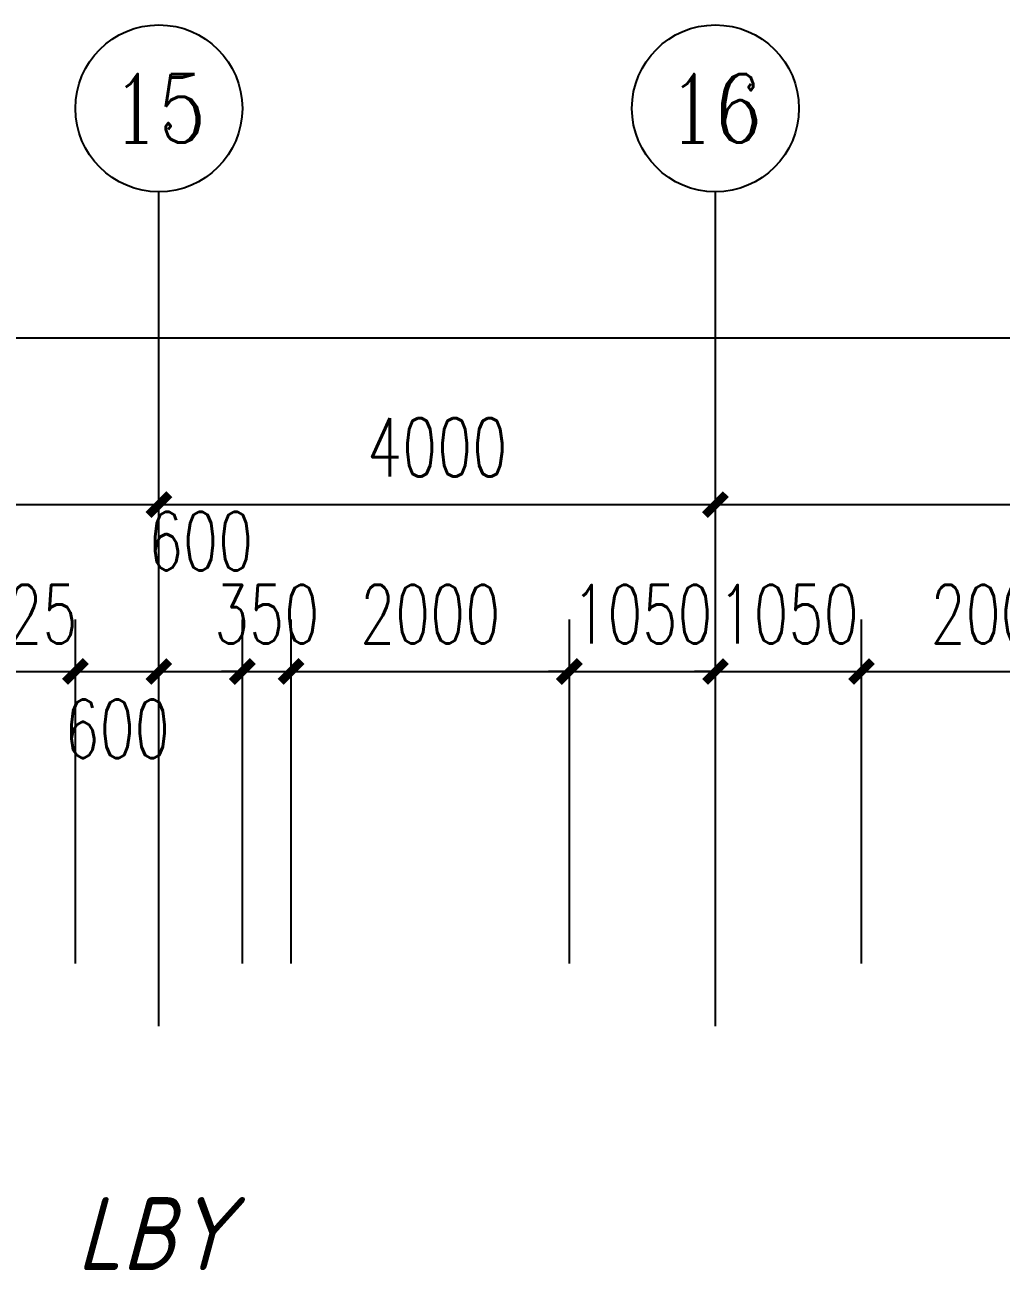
# Model space of a CAD drawing. Extents: x 0 to 2972856, y -1269770 to 0.
# Drawn here: x 2768893 to 2775909, y -1153101 to -1144146 of the extents above; entities that cross this region are included whole.
import ezdxf
from ezdxf.enums import TextEntityAlignment as Align

# ---------------------------------------------------------------- set-up
doc = ezdxf.new("R2010")
doc.units = 0
doc.header["$LTSCALE"] = 1000
doc.header["$PDSIZE"] = 50
doc.layers.add('1-建筑底图', color=8, linetype='Continuous')
doc.layers.add('AXIS_TEXT', color=7, linetype='Continuous')
doc.styles.add('_TCH_AXIS', font='COMPLEX', dxfattribs={"bigfont": 'GBCBIG'})
doc.styles.add('A_DIM_T3', font='SIMPLEX', dxfattribs={"width": 0.7, "bigfont": 'HZ'})
doc.styles.add('COMPLEX', font='COMPLEX')
doc.styles.get("Standard").update_dxf_attribs({"font": 'gbeitc.shx', "bigfont": 'gbcbig.shx'})
doc.dimstyles.new('_TCH_ARCH&&150', dxfattribs={"dimtxt": 420, "dimasz": 150, "dimexe": 375, "dimexo": 450, "dimgap": 202.5, "dimtad": 1, "dimdec": 0, "dimzin": 0, "dimdsep": 46, "dimtxsty": 'A_DIM_T3', "dimblk": 'ARCHTICK', "dimcen": 0.09, "dimclrt": 7, "dimazin": 2, "dimtfac": 1, "dimtdec": 0, "dimtix": 1, "dimtmove": 2, "dimatfit": 3, "dimfxl": 150, "dimtolj": 1, "dimtzin": 0, "dimarcsym": 0})

# ---------------------------------------------------------------- blocks, each defined once
blk = doc.blocks.new('_ArchTick')
at = {"color": 0, "linetype": 'ByBlock', "const_width": 0.4}
blk.add_lwpolyline([(-0.5, -0.5), (0.5, 0.5)], dxfattribs=at)
blk = doc.blocks.new('*D1143')
at = {"layer": '1-建筑底图', "color": 0, "lineweight": -2, "transparency": 16777216}
for p, q in [((2060076.6, -1145125.4), (2060076.6, -1140250.4)), ((2167276.6, -1145125.4), (2167276.6, -1140250.4)), ((2060076.6, -1140625.4), (2167276.6, -1140625.4))]:
    blk.add_line(p, q, dxfattribs=at)
at = {"layer": 'Defpoints', "color": 0, "transparency": 16777216}
for p in [(2167276.6, -1140625.4), (2060076.6, -1145575.4), (2167276.6, -1145575.4)]:
    blk.add_point(p, dxfattribs=at)
at = {"layer": '1-建筑底图', "color": 0, "lineweight": -2, "transparency": 16777216, "xscale": 150, "yscale": 150, "zscale": 150, "rotation": 180}
blk.add_blockref('_ArchTick', (2060076.6, -1140625.4), dxfattribs=at)
at = {"layer": '1-建筑底图', "color": 0, "lineweight": -2, "transparency": 16777216, "xscale": 150, "yscale": 150, "zscale": 150}
blk.add_blockref('_ArchTick', (2167276.6, -1140625.4), dxfattribs=at)
at = {"layer": '1-建筑底图', "color": 7, "transparency": 16777216, "insert": (2113676.6, -1140212.9), "char_height": 420, "attachment_point": 5, "style": 'A_DIM_T3'}
blk.add_mtext('\\A1;107200', dxfattribs=at)
blk = doc.blocks.new('*D1158')
at = {"layer": '1-建筑底图', "color": 0, "lineweight": -2, "transparency": 16777216}
for p, q in [((2151876.6, -1145125.4), (2151876.6, -1141450.4)), ((2155076.6, -1145125.4), (2155076.6, -1141450.4)), ((2151876.6, -1141825.4), (2155076.6, -1141825.4))]:
    blk.add_line(p, q, dxfattribs=at)
at = {"layer": 'Defpoints', "color": 0, "transparency": 16777216}
for p in [(2155076.6, -1141825.4), (2151876.6, -1145575.4), (2155076.6, -1145575.4)]:
    blk.add_point(p, dxfattribs=at)
at = {"layer": '1-建筑底图', "color": 0, "lineweight": -2, "transparency": 16777216, "xscale": 150, "yscale": 150, "zscale": 150, "rotation": 180}
blk.add_blockref('_ArchTick', (2151876.6, -1141825.4), dxfattribs=at)
at = {"layer": '1-建筑底图', "color": 0, "lineweight": -2, "transparency": 16777216, "xscale": 150, "yscale": 150, "zscale": 150}
blk.add_blockref('_ArchTick', (2155076.6, -1141825.4), dxfattribs=at)
at = {"layer": '1-建筑底图', "color": 7, "transparency": 16777216, "insert": (2153476.6, -1141412.9), "char_height": 420, "attachment_point": 5, "style": 'A_DIM_T3'}
blk.add_mtext('\\A1;3200', dxfattribs=at)
blk = doc.blocks.new('*D1159')
at = {"layer": '1-建筑底图', "color": 0, "lineweight": -2, "transparency": 16777216}
for p, q in [((2155076.6, -1145125.4), (2155076.6, -1141450.4)), ((2159076.6, -1145125.4), (2159076.6, -1141450.4)), ((2155076.6, -1141825.4), (2159076.6, -1141825.4))]:
    blk.add_line(p, q, dxfattribs=at)
at = {"layer": 'Defpoints', "color": 0, "transparency": 16777216}
for p in [(2159076.6, -1141825.4), (2155076.6, -1145575.4), (2159076.6, -1145575.4)]:
    blk.add_point(p, dxfattribs=at)
at = {"layer": '1-建筑底图', "color": 0, "lineweight": -2, "transparency": 16777216, "xscale": 150, "yscale": 150, "zscale": 150, "rotation": 180}
blk.add_blockref('_ArchTick', (2155076.6, -1141825.4), dxfattribs=at)
at = {"layer": '1-建筑底图', "color": 0, "lineweight": -2, "transparency": 16777216, "xscale": 150, "yscale": 150, "zscale": 150}
blk.add_blockref('_ArchTick', (2159076.6, -1141825.4), dxfattribs=at)
at = {"layer": '1-建筑底图', "color": 7, "transparency": 16777216, "insert": (2157076.6, -1141412.9), "char_height": 420, "attachment_point": 5, "style": 'A_DIM_T3'}
blk.add_mtext('\\A1;4000', dxfattribs=at)
blk = doc.blocks.new('*D1160')
at = {"layer": '1-建筑底图', "color": 0, "lineweight": -2, "transparency": 16777216}
for p, q in [((2159076.6, -1145125.4), (2159076.6, -1141450.4)), ((2167076.6, -1145125.4), (2167076.6, -1141450.4)), ((2159076.6, -1141825.4), (2167076.6, -1141825.4))]:
    blk.add_line(p, q, dxfattribs=at)
at = {"layer": 'Defpoints', "color": 0, "transparency": 16777216}
for p in [(2167076.6, -1141825.4), (2159076.6, -1145575.4), (2167076.6, -1145575.4)]:
    blk.add_point(p, dxfattribs=at)
at = {"layer": '1-建筑底图', "color": 0, "lineweight": -2, "transparency": 16777216, "xscale": 150, "yscale": 150, "zscale": 150, "rotation": 180}
blk.add_blockref('_ArchTick', (2159076.6, -1141825.4), dxfattribs=at)
at = {"layer": '1-建筑底图', "color": 0, "lineweight": -2, "transparency": 16777216, "xscale": 150, "yscale": 150, "zscale": 150}
blk.add_blockref('_ArchTick', (2167076.6, -1141825.4), dxfattribs=at)
at = {"layer": '1-建筑底图', "color": 7, "transparency": 16777216, "insert": (2163076.6, -1141412.9), "char_height": 420, "attachment_point": 5, "style": 'A_DIM_T3'}
blk.add_mtext('\\A1;8000', dxfattribs=at)
blk = doc.blocks.new('*D1187')
at = {"layer": '1-建筑底图', "color": 0, "lineweight": -2, "transparency": 16777216}
for p, q in [((2160126.6, -1145125.4), (2160126.6, -1142650.4)), ((2162126.6, -1145125.4), (2162126.6, -1142650.4)), ((2160126.6, -1143025.4), (2162126.6, -1143025.4))]:
    blk.add_line(p, q, dxfattribs=at)
at = {"layer": 'Defpoints', "color": 0, "transparency": 16777216}
for p in [(2162126.6, -1143025.4), (2160126.6, -1145575.4), (2162126.6, -1145575.4)]:
    blk.add_point(p, dxfattribs=at)
at = {"layer": '1-建筑底图', "color": 0, "lineweight": -2, "transparency": 16777216, "xscale": 150, "yscale": 150, "zscale": 150, "rotation": 180}
blk.add_blockref('_ArchTick', (2160126.6, -1143025.4), dxfattribs=at)
at = {"layer": '1-建筑底图', "color": 0, "lineweight": -2, "transparency": 16777216, "xscale": 150, "yscale": 150, "zscale": 150}
blk.add_blockref('_ArchTick', (2162126.6, -1143025.4), dxfattribs=at)
at = {"layer": '1-建筑底图', "color": 7, "transparency": 16777216, "insert": (2161126.6, -1142612.9), "char_height": 420, "attachment_point": 5, "style": 'A_DIM_T3'}
blk.add_mtext('\\A1;2000', dxfattribs=at)
blk = doc.blocks.new('*D1188')
at = {"layer": '1-建筑底图', "color": 0, "lineweight": -2, "transparency": 16777216}
for p, q in [((2159076.6, -1145125.4), (2159076.6, -1142650.4)), ((2160126.6, -1145125.4), (2160126.6, -1142650.4)), ((2159076.6, -1143025.4), (2158926.6, -1143025.4)), ((2159076.6, -1143025.4), (2160126.6, -1143025.4)), ((2160126.6, -1143025.4), (2160276.6, -1143025.4))]:
    blk.add_line(p, q, dxfattribs=at)
at = {"layer": 'Defpoints', "color": 0, "transparency": 16777216}
for p in [(2160126.6, -1143025.4), (2159076.6, -1145575.4), (2160126.6, -1145575.4)]:
    blk.add_point(p, dxfattribs=at)
at = {"layer": '1-建筑底图', "color": 0, "lineweight": -2, "transparency": 16777216, "xscale": 150, "yscale": 150, "zscale": 150}
blk.add_blockref('_ArchTick', (2159076.6, -1143025.4), dxfattribs=at)
at = {"layer": '1-建筑底图', "color": 0, "lineweight": -2, "transparency": 16777216, "xscale": 150, "yscale": 150, "zscale": 150, "rotation": 180}
blk.add_blockref('_ArchTick', (2160126.6, -1143025.4), dxfattribs=at)
at = {"layer": '1-建筑底图', "color": 7, "transparency": 16777216, "insert": (2159601.6, -1142612.9), "char_height": 420, "attachment_point": 5, "style": 'A_DIM_T3'}
blk.add_mtext('\\A1;1050', dxfattribs=at)
blk = doc.blocks.new('*D1189')
at = {"layer": '1-建筑底图', "color": 0, "lineweight": -2, "transparency": 16777216}
for p, q in [((2158026.6, -1145125.4), (2158026.6, -1142650.4)), ((2159076.6, -1145125.4), (2159076.6, -1142650.4)), ((2158026.6, -1143025.4), (2157876.6, -1143025.4)), ((2158026.6, -1143025.4), (2159076.6, -1143025.4)), ((2159076.6, -1143025.4), (2159226.6, -1143025.4))]:
    blk.add_line(p, q, dxfattribs=at)
at = {"layer": 'Defpoints', "color": 0, "transparency": 16777216}
for p in [(2159076.6, -1143025.4), (2158026.6, -1145575.4), (2159076.6, -1145575.4)]:
    blk.add_point(p, dxfattribs=at)
at = {"layer": '1-建筑底图', "color": 0, "lineweight": -2, "transparency": 16777216, "xscale": 150, "yscale": 150, "zscale": 150}
blk.add_blockref('_ArchTick', (2158026.6, -1143025.4), dxfattribs=at)
at = {"layer": '1-建筑底图', "color": 0, "lineweight": -2, "transparency": 16777216, "xscale": 150, "yscale": 150, "zscale": 150, "rotation": 180}
blk.add_blockref('_ArchTick', (2159076.6, -1143025.4), dxfattribs=at)
at = {"layer": '1-建筑底图', "color": 7, "transparency": 16777216, "insert": (2158551.6, -1142612.9), "char_height": 420, "attachment_point": 5, "style": 'A_DIM_T3'}
blk.add_mtext('\\A1;1050', dxfattribs=at)
blk = doc.blocks.new('*D1190')
at = {"layer": '1-建筑底图', "color": 0, "lineweight": -2, "transparency": 16777216}
for p, q in [((2156026.6, -1145125.4), (2156026.6, -1142650.4)), ((2158026.6, -1145125.4), (2158026.6, -1142650.4)), ((2156026.6, -1143025.4), (2158026.6, -1143025.4))]:
    blk.add_line(p, q, dxfattribs=at)
at = {"layer": 'Defpoints', "color": 0, "transparency": 16777216}
for p in [(2158026.6, -1143025.4), (2156026.6, -1145575.4), (2158026.6, -1145575.4)]:
    blk.add_point(p, dxfattribs=at)
at = {"layer": '1-建筑底图', "color": 0, "lineweight": -2, "transparency": 16777216, "xscale": 150, "yscale": 150, "zscale": 150, "rotation": 180}
blk.add_blockref('_ArchTick', (2156026.6, -1143025.4), dxfattribs=at)
at = {"layer": '1-建筑底图', "color": 0, "lineweight": -2, "transparency": 16777216, "xscale": 150, "yscale": 150, "zscale": 150}
blk.add_blockref('_ArchTick', (2158026.6, -1143025.4), dxfattribs=at)
at = {"layer": '1-建筑底图', "color": 7, "transparency": 16777216, "insert": (2157026.6, -1142612.9), "char_height": 420, "attachment_point": 5, "style": 'A_DIM_T3'}
blk.add_mtext('\\A1;2000', dxfattribs=at)
blk = doc.blocks.new('*D1191')
at = {"layer": '1-建筑底图', "color": 0, "lineweight": -2, "transparency": 16777216}
for p, q in [((2155676.6, -1145125.4), (2155676.6, -1142650.4)), ((2156026.6, -1145125.4), (2156026.6, -1142650.4)), ((2155676.6, -1143025.4), (2155526.6, -1143025.4)), ((2155676.6, -1143025.4), (2156026.6, -1143025.4)), ((2156026.6, -1143025.4), (2156176.6, -1143025.4))]:
    blk.add_line(p, q, dxfattribs=at)
at = {"layer": 'Defpoints', "color": 0, "transparency": 16777216}
for p in [(2156026.6, -1143025.4), (2155676.6, -1145575.4), (2156026.6, -1145575.4)]:
    blk.add_point(p, dxfattribs=at)
at = {"layer": '1-建筑底图', "color": 0, "lineweight": -2, "transparency": 16777216, "xscale": 150, "yscale": 150, "zscale": 150}
blk.add_blockref('_ArchTick', (2155676.6, -1143025.4), dxfattribs=at)
at = {"layer": '1-建筑底图', "color": 0, "lineweight": -2, "transparency": 16777216, "xscale": 150, "yscale": 150, "zscale": 150, "rotation": 180}
blk.add_blockref('_ArchTick', (2156026.6, -1143025.4), dxfattribs=at)
at = {"layer": '1-建筑底图', "color": 7, "transparency": 16777216, "insert": (2155851.6, -1142612.9), "char_height": 420, "attachment_point": 5, "style": 'A_DIM_T3'}
blk.add_mtext('\\A1;350', dxfattribs=at)
blk = doc.blocks.new('*D1192')
at = {"layer": '1-建筑底图', "color": 0, "lineweight": -2, "transparency": 16777216}
for p, q in [((2155076.6, -1145125.4), (2155076.6, -1142650.4)), ((2155676.6, -1145125.4), (2155676.6, -1142650.4)), ((2155076.6, -1143025.4), (2155676.6, -1143025.4))]:
    blk.add_line(p, q, dxfattribs=at)
at = {"layer": 'Defpoints', "color": 0, "transparency": 16777216}
for p in [(2155676.6, -1143025.4), (2155076.6, -1145575.4), (2155676.6, -1145575.4)]:
    blk.add_point(p, dxfattribs=at)
at = {"layer": '1-建筑底图', "color": 0, "lineweight": -2, "transparency": 16777216, "xscale": 150, "yscale": 150, "zscale": 150, "rotation": 180}
blk.add_blockref('_ArchTick', (2155076.6, -1143025.4), dxfattribs=at)
at = {"layer": '1-建筑底图', "color": 0, "lineweight": -2, "transparency": 16777216, "xscale": 150, "yscale": 150, "zscale": 150}
blk.add_blockref('_ArchTick', (2155676.6, -1143025.4), dxfattribs=at)
at = {"layer": '1-建筑底图', "color": 7, "transparency": 16777216, "insert": (2155376.6, -1142087.9), "char_height": 420, "attachment_point": 5, "style": 'A_DIM_T3'}
blk.add_mtext('\\A1;600', dxfattribs=at)
blk = doc.blocks.new('*D1193')
at = {"layer": '1-建筑底图', "color": 0, "lineweight": -2, "transparency": 16777216}
for p, q in [((2154476.6, -1145125.4), (2154476.6, -1142650.4)), ((2155076.6, -1145125.4), (2155076.6, -1142650.4)), ((2154476.6, -1143025.4), (2155076.6, -1143025.4))]:
    blk.add_line(p, q, dxfattribs=at)
at = {"layer": 'Defpoints', "color": 0, "transparency": 16777216}
for p in [(2155076.6, -1143025.4), (2154476.6, -1145575.4), (2155076.6, -1145575.4)]:
    blk.add_point(p, dxfattribs=at)
at = {"layer": '1-建筑底图', "color": 0, "lineweight": -2, "transparency": 16777216, "xscale": 150, "yscale": 150, "zscale": 150, "rotation": 180}
blk.add_blockref('_ArchTick', (2154476.6, -1143025.4), dxfattribs=at)
at = {"layer": '1-建筑底图', "color": 0, "lineweight": -2, "transparency": 16777216, "xscale": 150, "yscale": 150, "zscale": 150}
blk.add_blockref('_ArchTick', (2155076.6, -1143025.4), dxfattribs=at)
at = {"layer": '1-建筑底图', "color": 7, "transparency": 16777216, "insert": (2154776.6, -1143437.9), "char_height": 420, "attachment_point": 5, "style": 'A_DIM_T3'}
blk.add_mtext('\\A1;600', dxfattribs=at)
blk = doc.blocks.new('*D1194')
at = {"layer": '1-建筑底图', "color": 0, "lineweight": -2, "transparency": 16777216}
for p, q in [((2153751.6, -1145125.4), (2153751.6, -1142650.4)), ((2154476.6, -1145125.4), (2154476.6, -1142650.4)), ((2153751.6, -1143025.4), (2153601.6, -1143025.4)), ((2153751.6, -1143025.4), (2154476.6, -1143025.4)), ((2154476.6, -1143025.4), (2154626.6, -1143025.4))]:
    blk.add_line(p, q, dxfattribs=at)
at = {"layer": 'Defpoints', "color": 0, "transparency": 16777216}
for p in [(2154476.6, -1143025.4), (2153751.6, -1145575.4), (2154476.6, -1145575.4)]:
    blk.add_point(p, dxfattribs=at)
at = {"layer": '1-建筑底图', "color": 0, "lineweight": -2, "transparency": 16777216, "xscale": 150, "yscale": 150, "zscale": 150}
blk.add_blockref('_ArchTick', (2153751.6, -1143025.4), dxfattribs=at)
at = {"layer": '1-建筑底图', "color": 0, "lineweight": -2, "transparency": 16777216, "xscale": 150, "yscale": 150, "zscale": 150, "rotation": 180}
blk.add_blockref('_ArchTick', (2154476.6, -1143025.4), dxfattribs=at)
at = {"layer": '1-建筑底图', "color": 7, "transparency": 16777216, "insert": (2154114.1, -1142612.9), "char_height": 420, "attachment_point": 5, "style": 'A_DIM_T3'}
blk.add_mtext('\\A1;725', dxfattribs=at)
blk = doc.blocks.new('*D1450')
at = {"layer": '1-建筑底图', "color": 0, "lineweight": -2, "transparency": 16777216}
for p, q in [((2060076.6, -1145125.4), (2060076.6, -1140250.4)), ((2167276.6, -1145125.4), (2167276.6, -1140250.4)), ((2060076.6, -1140625.4), (2167276.6, -1140625.4))]:
    blk.add_line(p, q, dxfattribs=at)
at = {"layer": 'Defpoints', "color": 0, "transparency": 16777216}
for p in [(2167276.6, -1140625.4), (2060076.6, -1145575.4), (2167276.6, -1145575.4)]:
    blk.add_point(p, dxfattribs=at)
at = {"layer": '1-建筑底图', "color": 0, "lineweight": -2, "transparency": 16777216, "xscale": 150, "yscale": 150, "zscale": 150, "rotation": 180}
blk.add_blockref('_ArchTick', (2060076.6, -1140625.4), dxfattribs=at)
at = {"layer": '1-建筑底图', "color": 0, "lineweight": -2, "transparency": 16777216, "xscale": 150, "yscale": 150, "zscale": 150}
blk.add_blockref('_ArchTick', (2167276.6, -1140625.4), dxfattribs=at)
at = {"layer": '1-建筑底图', "color": 7, "transparency": 16777216, "insert": (2113676.6, -1140212.9), "char_height": 420, "attachment_point": 5, "style": 'A_DIM_T3'}
blk.add_mtext('\\A1;107200', dxfattribs=at)
blk = doc.blocks.new('*D1465')
at = {"layer": '1-建筑底图', "color": 0, "lineweight": -2, "transparency": 16777216}
for p, q in [((2151876.6, -1145125.4), (2151876.6, -1141450.4)), ((2155076.6, -1145125.4), (2155076.6, -1141450.4)), ((2151876.6, -1141825.4), (2155076.6, -1141825.4))]:
    blk.add_line(p, q, dxfattribs=at)
at = {"layer": 'Defpoints', "color": 0, "transparency": 16777216}
for p in [(2155076.6, -1141825.4), (2151876.6, -1145575.4), (2155076.6, -1145575.4)]:
    blk.add_point(p, dxfattribs=at)
at = {"layer": '1-建筑底图', "color": 0, "lineweight": -2, "transparency": 16777216, "xscale": 150, "yscale": 150, "zscale": 150, "rotation": 180}
blk.add_blockref('_ArchTick', (2151876.6, -1141825.4), dxfattribs=at)
at = {"layer": '1-建筑底图', "color": 0, "lineweight": -2, "transparency": 16777216, "xscale": 150, "yscale": 150, "zscale": 150}
blk.add_blockref('_ArchTick', (2155076.6, -1141825.4), dxfattribs=at)
at = {"layer": '1-建筑底图', "color": 7, "transparency": 16777216, "insert": (2153476.6, -1141412.9), "char_height": 420, "attachment_point": 5, "style": 'A_DIM_T3'}
blk.add_mtext('\\A1;3200', dxfattribs=at)
blk = doc.blocks.new('*D1466')
at = {"layer": '1-建筑底图', "color": 0, "lineweight": -2, "transparency": 16777216}
for p, q in [((2155076.6, -1145125.4), (2155076.6, -1141450.4)), ((2159076.6, -1145125.4), (2159076.6, -1141450.4)), ((2155076.6, -1141825.4), (2159076.6, -1141825.4))]:
    blk.add_line(p, q, dxfattribs=at)
at = {"layer": 'Defpoints', "color": 0, "transparency": 16777216}
for p in [(2159076.6, -1141825.4), (2155076.6, -1145575.4), (2159076.6, -1145575.4)]:
    blk.add_point(p, dxfattribs=at)
at = {"layer": '1-建筑底图', "color": 0, "lineweight": -2, "transparency": 16777216, "xscale": 150, "yscale": 150, "zscale": 150, "rotation": 180}
blk.add_blockref('_ArchTick', (2155076.6, -1141825.4), dxfattribs=at)
at = {"layer": '1-建筑底图', "color": 0, "lineweight": -2, "transparency": 16777216, "xscale": 150, "yscale": 150, "zscale": 150}
blk.add_blockref('_ArchTick', (2159076.6, -1141825.4), dxfattribs=at)
at = {"layer": '1-建筑底图', "color": 7, "transparency": 16777216, "insert": (2157076.6, -1141412.9), "char_height": 420, "attachment_point": 5, "style": 'A_DIM_T3'}
blk.add_mtext('\\A1;4000', dxfattribs=at)
blk = doc.blocks.new('*D1467')
at = {"layer": '1-建筑底图', "color": 0, "lineweight": -2, "transparency": 16777216}
for p, q in [((2159076.6, -1145125.4), (2159076.6, -1141450.4)), ((2167076.6, -1145125.4), (2167076.6, -1141450.4)), ((2159076.6, -1141825.4), (2167076.6, -1141825.4))]:
    blk.add_line(p, q, dxfattribs=at)
at = {"layer": 'Defpoints', "color": 0, "transparency": 16777216}
for p in [(2167076.6, -1141825.4), (2159076.6, -1145575.4), (2167076.6, -1145575.4)]:
    blk.add_point(p, dxfattribs=at)
at = {"layer": '1-建筑底图', "color": 0, "lineweight": -2, "transparency": 16777216, "xscale": 150, "yscale": 150, "zscale": 150, "rotation": 180}
blk.add_blockref('_ArchTick', (2159076.6, -1141825.4), dxfattribs=at)
at = {"layer": '1-建筑底图', "color": 0, "lineweight": -2, "transparency": 16777216, "xscale": 150, "yscale": 150, "zscale": 150}
blk.add_blockref('_ArchTick', (2167076.6, -1141825.4), dxfattribs=at)
at = {"layer": '1-建筑底图', "color": 7, "transparency": 16777216, "insert": (2163076.6, -1141412.9), "char_height": 420, "attachment_point": 5, "style": 'A_DIM_T3'}
blk.add_mtext('\\A1;8000', dxfattribs=at)
blk = doc.blocks.new('*D1494')
at = {"layer": '1-建筑底图', "color": 0, "lineweight": -2, "transparency": 16777216}
for p, q in [((2160126.6, -1145125.4), (2160126.6, -1142650.4)), ((2162126.6, -1145125.4), (2162126.6, -1142650.4)), ((2160126.6, -1143025.4), (2162126.6, -1143025.4))]:
    blk.add_line(p, q, dxfattribs=at)
at = {"layer": 'Defpoints', "color": 0, "transparency": 16777216}
for p in [(2162126.6, -1143025.4), (2160126.6, -1145575.4), (2162126.6, -1145575.4)]:
    blk.add_point(p, dxfattribs=at)
at = {"layer": '1-建筑底图', "color": 0, "lineweight": -2, "transparency": 16777216, "xscale": 150, "yscale": 150, "zscale": 150, "rotation": 180}
blk.add_blockref('_ArchTick', (2160126.6, -1143025.4), dxfattribs=at)
at = {"layer": '1-建筑底图', "color": 0, "lineweight": -2, "transparency": 16777216, "xscale": 150, "yscale": 150, "zscale": 150}
blk.add_blockref('_ArchTick', (2162126.6, -1143025.4), dxfattribs=at)
at = {"layer": '1-建筑底图', "color": 7, "transparency": 16777216, "insert": (2161126.6, -1142612.9), "char_height": 420, "attachment_point": 5, "style": 'A_DIM_T3'}
blk.add_mtext('\\A1;2000', dxfattribs=at)
blk = doc.blocks.new('*D1495')
at = {"layer": '1-建筑底图', "color": 0, "lineweight": -2, "transparency": 16777216}
for p, q in [((2159076.6, -1145125.4), (2159076.6, -1142650.4)), ((2160126.6, -1145125.4), (2160126.6, -1142650.4)), ((2159076.6, -1143025.4), (2158926.6, -1143025.4)), ((2159076.6, -1143025.4), (2160126.6, -1143025.4)), ((2160126.6, -1143025.4), (2160276.6, -1143025.4))]:
    blk.add_line(p, q, dxfattribs=at)
at = {"layer": 'Defpoints', "color": 0, "transparency": 16777216}
for p in [(2160126.6, -1143025.4), (2159076.6, -1145575.4), (2160126.6, -1145575.4)]:
    blk.add_point(p, dxfattribs=at)
at = {"layer": '1-建筑底图', "color": 0, "lineweight": -2, "transparency": 16777216, "xscale": 150, "yscale": 150, "zscale": 150}
blk.add_blockref('_ArchTick', (2159076.6, -1143025.4), dxfattribs=at)
at = {"layer": '1-建筑底图', "color": 0, "lineweight": -2, "transparency": 16777216, "xscale": 150, "yscale": 150, "zscale": 150, "rotation": 180}
blk.add_blockref('_ArchTick', (2160126.6, -1143025.4), dxfattribs=at)
at = {"layer": '1-建筑底图', "color": 7, "transparency": 16777216, "insert": (2159601.6, -1142612.9), "char_height": 420, "attachment_point": 5, "style": 'A_DIM_T3'}
blk.add_mtext('\\A1;1050', dxfattribs=at)
blk = doc.blocks.new('*D1496')
at = {"layer": '1-建筑底图', "color": 0, "lineweight": -2, "transparency": 16777216}
for p, q in [((2158026.6, -1145125.4), (2158026.6, -1142650.4)), ((2159076.6, -1145125.4), (2159076.6, -1142650.4)), ((2158026.6, -1143025.4), (2157876.6, -1143025.4)), ((2158026.6, -1143025.4), (2159076.6, -1143025.4)), ((2159076.6, -1143025.4), (2159226.6, -1143025.4))]:
    blk.add_line(p, q, dxfattribs=at)
at = {"layer": 'Defpoints', "color": 0, "transparency": 16777216}
for p in [(2159076.6, -1143025.4), (2158026.6, -1145575.4), (2159076.6, -1145575.4)]:
    blk.add_point(p, dxfattribs=at)
at = {"layer": '1-建筑底图', "color": 0, "lineweight": -2, "transparency": 16777216, "xscale": 150, "yscale": 150, "zscale": 150}
blk.add_blockref('_ArchTick', (2158026.6, -1143025.4), dxfattribs=at)
at = {"layer": '1-建筑底图', "color": 0, "lineweight": -2, "transparency": 16777216, "xscale": 150, "yscale": 150, "zscale": 150, "rotation": 180}
blk.add_blockref('_ArchTick', (2159076.6, -1143025.4), dxfattribs=at)
at = {"layer": '1-建筑底图', "color": 7, "transparency": 16777216, "insert": (2158551.6, -1142612.9), "char_height": 420, "attachment_point": 5, "style": 'A_DIM_T3'}
blk.add_mtext('\\A1;1050', dxfattribs=at)
blk = doc.blocks.new('*D1497')
at = {"layer": '1-建筑底图', "color": 0, "lineweight": -2, "transparency": 16777216}
for p, q in [((2156026.6, -1145125.4), (2156026.6, -1142650.4)), ((2158026.6, -1145125.4), (2158026.6, -1142650.4)), ((2156026.6, -1143025.4), (2158026.6, -1143025.4))]:
    blk.add_line(p, q, dxfattribs=at)
at = {"layer": 'Defpoints', "color": 0, "transparency": 16777216}
for p in [(2158026.6, -1143025.4), (2156026.6, -1145575.4), (2158026.6, -1145575.4)]:
    blk.add_point(p, dxfattribs=at)
at = {"layer": '1-建筑底图', "color": 0, "lineweight": -2, "transparency": 16777216, "xscale": 150, "yscale": 150, "zscale": 150, "rotation": 180}
blk.add_blockref('_ArchTick', (2156026.6, -1143025.4), dxfattribs=at)
at = {"layer": '1-建筑底图', "color": 0, "lineweight": -2, "transparency": 16777216, "xscale": 150, "yscale": 150, "zscale": 150}
blk.add_blockref('_ArchTick', (2158026.6, -1143025.4), dxfattribs=at)
at = {"layer": '1-建筑底图', "color": 7, "transparency": 16777216, "insert": (2157026.6, -1142612.9), "char_height": 420, "attachment_point": 5, "style": 'A_DIM_T3'}
blk.add_mtext('\\A1;2000', dxfattribs=at)
blk = doc.blocks.new('*D1498')
at = {"layer": '1-建筑底图', "color": 0, "lineweight": -2, "transparency": 16777216}
for p, q in [((2155676.6, -1145125.4), (2155676.6, -1142650.4)), ((2156026.6, -1145125.4), (2156026.6, -1142650.4)), ((2155676.6, -1143025.4), (2155526.6, -1143025.4)), ((2155676.6, -1143025.4), (2156026.6, -1143025.4)), ((2156026.6, -1143025.4), (2156176.6, -1143025.4))]:
    blk.add_line(p, q, dxfattribs=at)
at = {"layer": 'Defpoints', "color": 0, "transparency": 16777216}
for p in [(2156026.6, -1143025.4), (2155676.6, -1145575.4), (2156026.6, -1145575.4)]:
    blk.add_point(p, dxfattribs=at)
at = {"layer": '1-建筑底图', "color": 0, "lineweight": -2, "transparency": 16777216, "xscale": 150, "yscale": 150, "zscale": 150}
blk.add_blockref('_ArchTick', (2155676.6, -1143025.4), dxfattribs=at)
at = {"layer": '1-建筑底图', "color": 0, "lineweight": -2, "transparency": 16777216, "xscale": 150, "yscale": 150, "zscale": 150, "rotation": 180}
blk.add_blockref('_ArchTick', (2156026.6, -1143025.4), dxfattribs=at)
at = {"layer": '1-建筑底图', "color": 7, "transparency": 16777216, "insert": (2155851.6, -1142612.9), "char_height": 420, "attachment_point": 5, "style": 'A_DIM_T3'}
blk.add_mtext('\\A1;350', dxfattribs=at)
blk = doc.blocks.new('*D1499')
at = {"layer": '1-建筑底图', "color": 0, "lineweight": -2, "transparency": 16777216}
for p, q in [((2155076.6, -1145125.4), (2155076.6, -1142650.4)), ((2155676.6, -1145125.4), (2155676.6, -1142650.4)), ((2155076.6, -1143025.4), (2155676.6, -1143025.4))]:
    blk.add_line(p, q, dxfattribs=at)
at = {"layer": 'Defpoints', "color": 0, "transparency": 16777216}
for p in [(2155676.6, -1143025.4), (2155076.6, -1145575.4), (2155676.6, -1145575.4)]:
    blk.add_point(p, dxfattribs=at)
at = {"layer": '1-建筑底图', "color": 0, "lineweight": -2, "transparency": 16777216, "xscale": 150, "yscale": 150, "zscale": 150, "rotation": 180}
blk.add_blockref('_ArchTick', (2155076.6, -1143025.4), dxfattribs=at)
at = {"layer": '1-建筑底图', "color": 0, "lineweight": -2, "transparency": 16777216, "xscale": 150, "yscale": 150, "zscale": 150}
blk.add_blockref('_ArchTick', (2155676.6, -1143025.4), dxfattribs=at)
at = {"layer": '1-建筑底图', "color": 7, "transparency": 16777216, "insert": (2155376.6, -1142087.9), "char_height": 420, "attachment_point": 5, "style": 'A_DIM_T3'}
blk.add_mtext('\\A1;600', dxfattribs=at)
blk = doc.blocks.new('*D1500')
at = {"layer": '1-建筑底图', "color": 0, "lineweight": -2, "transparency": 16777216}
for p, q in [((2154476.6, -1145125.4), (2154476.6, -1142650.4)), ((2155076.6, -1145125.4), (2155076.6, -1142650.4)), ((2154476.6, -1143025.4), (2155076.6, -1143025.4))]:
    blk.add_line(p, q, dxfattribs=at)
at = {"layer": 'Defpoints', "color": 0, "transparency": 16777216}
for p in [(2155076.6, -1143025.4), (2154476.6, -1145575.4), (2155076.6, -1145575.4)]:
    blk.add_point(p, dxfattribs=at)
at = {"layer": '1-建筑底图', "color": 0, "lineweight": -2, "transparency": 16777216, "xscale": 150, "yscale": 150, "zscale": 150, "rotation": 180}
blk.add_blockref('_ArchTick', (2154476.6, -1143025.4), dxfattribs=at)
at = {"layer": '1-建筑底图', "color": 0, "lineweight": -2, "transparency": 16777216, "xscale": 150, "yscale": 150, "zscale": 150}
blk.add_blockref('_ArchTick', (2155076.6, -1143025.4), dxfattribs=at)
at = {"layer": '1-建筑底图', "color": 7, "transparency": 16777216, "insert": (2154776.6, -1143437.9), "char_height": 420, "attachment_point": 5, "style": 'A_DIM_T3'}
blk.add_mtext('\\A1;600', dxfattribs=at)
blk = doc.blocks.new('*D1501')
at = {"layer": '1-建筑底图', "color": 0, "lineweight": -2, "transparency": 16777216}
for p, q in [((2153751.6, -1145125.4), (2153751.6, -1142650.4)), ((2154476.6, -1145125.4), (2154476.6, -1142650.4)), ((2153751.6, -1143025.4), (2153601.6, -1143025.4)), ((2153751.6, -1143025.4), (2154476.6, -1143025.4)), ((2154476.6, -1143025.4), (2154626.6, -1143025.4))]:
    blk.add_line(p, q, dxfattribs=at)
at = {"layer": 'Defpoints', "color": 0, "transparency": 16777216}
for p in [(2154476.6, -1143025.4), (2153751.6, -1145575.4), (2154476.6, -1145575.4)]:
    blk.add_point(p, dxfattribs=at)
at = {"layer": '1-建筑底图', "color": 0, "lineweight": -2, "transparency": 16777216, "xscale": 150, "yscale": 150, "zscale": 150}
blk.add_blockref('_ArchTick', (2153751.6, -1143025.4), dxfattribs=at)
at = {"layer": '1-建筑底图', "color": 0, "lineweight": -2, "transparency": 16777216, "xscale": 150, "yscale": 150, "zscale": 150, "rotation": 180}
blk.add_blockref('_ArchTick', (2154476.6, -1143025.4), dxfattribs=at)
at = {"layer": '1-建筑底图', "color": 7, "transparency": 16777216, "insert": (2154114.1, -1142612.9), "char_height": 420, "attachment_point": 5, "style": 'A_DIM_T3'}
blk.add_mtext('\\A1;725', dxfattribs=at)
blk = doc.blocks.new('_AXISO')
blk.add_circle((0, 0), 0.5)
at = {"layer": 'AXIS_TEXT', "style": 'COMPLEX', "width": 1.041667}
blk.add_attdef('A', text='', height=0.56, dxfattribs=at).set_placement((-0.25, -0.28), (0.25, -0.28), align=Align.FIT)
blk = doc.blocks.new('*D1757')
at = {"layer": '1-建筑底图', "color": 0, "lineweight": -2, "transparency": 16777216}
for p, q in [((2060076.6, -1145125.4), (2060076.6, -1140250.4)), ((2167276.6, -1145125.4), (2167276.6, -1140250.4)), ((2060076.6, -1140625.4), (2167276.6, -1140625.4))]:
    blk.add_line(p, q, dxfattribs=at)
at = {"layer": 'Defpoints', "color": 0, "transparency": 16777216}
for p in [(2167276.6, -1140625.4), (2060076.6, -1145575.4), (2167276.6, -1145575.4)]:
    blk.add_point(p, dxfattribs=at)
at = {"layer": '1-建筑底图', "color": 0, "lineweight": -2, "transparency": 16777216, "xscale": 150, "yscale": 150, "zscale": 150, "rotation": 180}
blk.add_blockref('_ArchTick', (2060076.6, -1140625.4), dxfattribs=at)
at = {"layer": '1-建筑底图', "color": 0, "lineweight": -2, "transparency": 16777216, "xscale": 150, "yscale": 150, "zscale": 150}
blk.add_blockref('_ArchTick', (2167276.6, -1140625.4), dxfattribs=at)
at = {"layer": '1-建筑底图', "color": 7, "transparency": 16777216, "insert": (2113676.6, -1140212.9), "char_height": 420, "attachment_point": 5, "style": 'A_DIM_T3'}
blk.add_mtext('\\A1;107200', dxfattribs=at)
blk = doc.blocks.new('*D1772')
at = {"layer": '1-建筑底图', "color": 0, "lineweight": -2, "transparency": 16777216}
for p, q in [((2151876.6, -1145125.4), (2151876.6, -1141450.4)), ((2155076.6, -1145125.4), (2155076.6, -1141450.4)), ((2151876.6, -1141825.4), (2155076.6, -1141825.4))]:
    blk.add_line(p, q, dxfattribs=at)
at = {"layer": 'Defpoints', "color": 0, "transparency": 16777216}
for p in [(2155076.6, -1141825.4), (2151876.6, -1145575.4), (2155076.6, -1145575.4)]:
    blk.add_point(p, dxfattribs=at)
at = {"layer": '1-建筑底图', "color": 0, "lineweight": -2, "transparency": 16777216, "xscale": 150, "yscale": 150, "zscale": 150, "rotation": 180}
blk.add_blockref('_ArchTick', (2151876.6, -1141825.4), dxfattribs=at)
at = {"layer": '1-建筑底图', "color": 0, "lineweight": -2, "transparency": 16777216, "xscale": 150, "yscale": 150, "zscale": 150}
blk.add_blockref('_ArchTick', (2155076.6, -1141825.4), dxfattribs=at)
at = {"layer": '1-建筑底图', "color": 7, "transparency": 16777216, "insert": (2153476.6, -1141412.9), "char_height": 420, "attachment_point": 5, "style": 'A_DIM_T3'}
blk.add_mtext('\\A1;3200', dxfattribs=at)
blk = doc.blocks.new('*D1773')
at = {"layer": '1-建筑底图', "color": 0, "lineweight": -2, "transparency": 16777216}
for p, q in [((2155076.6, -1145125.4), (2155076.6, -1141450.4)), ((2159076.6, -1145125.4), (2159076.6, -1141450.4)), ((2155076.6, -1141825.4), (2159076.6, -1141825.4))]:
    blk.add_line(p, q, dxfattribs=at)
at = {"layer": 'Defpoints', "color": 0, "transparency": 16777216}
for p in [(2159076.6, -1141825.4), (2155076.6, -1145575.4), (2159076.6, -1145575.4)]:
    blk.add_point(p, dxfattribs=at)
at = {"layer": '1-建筑底图', "color": 0, "lineweight": -2, "transparency": 16777216, "xscale": 150, "yscale": 150, "zscale": 150, "rotation": 180}
blk.add_blockref('_ArchTick', (2155076.6, -1141825.4), dxfattribs=at)
at = {"layer": '1-建筑底图', "color": 0, "lineweight": -2, "transparency": 16777216, "xscale": 150, "yscale": 150, "zscale": 150}
blk.add_blockref('_ArchTick', (2159076.6, -1141825.4), dxfattribs=at)
at = {"layer": '1-建筑底图', "color": 7, "transparency": 16777216, "insert": (2157076.6, -1141412.9), "char_height": 420, "attachment_point": 5, "style": 'A_DIM_T3'}
blk.add_mtext('\\A1;4000', dxfattribs=at)
blk = doc.blocks.new('*D1774')
at = {"layer": '1-建筑底图', "color": 0, "lineweight": -2, "transparency": 16777216}
for p, q in [((2159076.6, -1145125.4), (2159076.6, -1141450.4)), ((2167076.6, -1145125.4), (2167076.6, -1141450.4)), ((2159076.6, -1141825.4), (2167076.6, -1141825.4))]:
    blk.add_line(p, q, dxfattribs=at)
at = {"layer": 'Defpoints', "color": 0, "transparency": 16777216}
for p in [(2167076.6, -1141825.4), (2159076.6, -1145575.4), (2167076.6, -1145575.4)]:
    blk.add_point(p, dxfattribs=at)
at = {"layer": '1-建筑底图', "color": 0, "lineweight": -2, "transparency": 16777216, "xscale": 150, "yscale": 150, "zscale": 150, "rotation": 180}
blk.add_blockref('_ArchTick', (2159076.6, -1141825.4), dxfattribs=at)
at = {"layer": '1-建筑底图', "color": 0, "lineweight": -2, "transparency": 16777216, "xscale": 150, "yscale": 150, "zscale": 150}
blk.add_blockref('_ArchTick', (2167076.6, -1141825.4), dxfattribs=at)
at = {"layer": '1-建筑底图', "color": 7, "transparency": 16777216, "insert": (2163076.6, -1141412.9), "char_height": 420, "attachment_point": 5, "style": 'A_DIM_T3'}
blk.add_mtext('\\A1;8000', dxfattribs=at)
blk = doc.blocks.new('*D1801')
at = {"layer": '1-建筑底图', "color": 0, "lineweight": -2, "transparency": 16777216}
for p, q in [((2160126.6, -1145125.4), (2160126.6, -1142650.4)), ((2162126.6, -1145125.4), (2162126.6, -1142650.4)), ((2160126.6, -1143025.4), (2162126.6, -1143025.4))]:
    blk.add_line(p, q, dxfattribs=at)
at = {"layer": 'Defpoints', "color": 0, "transparency": 16777216}
for p in [(2162126.6, -1143025.4), (2160126.6, -1145575.4), (2162126.6, -1145575.4)]:
    blk.add_point(p, dxfattribs=at)
at = {"layer": '1-建筑底图', "color": 0, "lineweight": -2, "transparency": 16777216, "xscale": 150, "yscale": 150, "zscale": 150, "rotation": 180}
blk.add_blockref('_ArchTick', (2160126.6, -1143025.4), dxfattribs=at)
at = {"layer": '1-建筑底图', "color": 0, "lineweight": -2, "transparency": 16777216, "xscale": 150, "yscale": 150, "zscale": 150}
blk.add_blockref('_ArchTick', (2162126.6, -1143025.4), dxfattribs=at)
at = {"layer": '1-建筑底图', "color": 7, "transparency": 16777216, "insert": (2161126.6, -1142612.9), "char_height": 420, "attachment_point": 5, "style": 'A_DIM_T3'}
blk.add_mtext('\\A1;2000', dxfattribs=at)
blk = doc.blocks.new('*D1802')
at = {"layer": '1-建筑底图', "color": 0, "lineweight": -2, "transparency": 16777216}
for p, q in [((2159076.6, -1145125.4), (2159076.6, -1142650.4)), ((2160126.6, -1145125.4), (2160126.6, -1142650.4)), ((2159076.6, -1143025.4), (2158926.6, -1143025.4)), ((2159076.6, -1143025.4), (2160126.6, -1143025.4)), ((2160126.6, -1143025.4), (2160276.6, -1143025.4))]:
    blk.add_line(p, q, dxfattribs=at)
at = {"layer": 'Defpoints', "color": 0, "transparency": 16777216}
for p in [(2160126.6, -1143025.4), (2159076.6, -1145575.4), (2160126.6, -1145575.4)]:
    blk.add_point(p, dxfattribs=at)
at = {"layer": '1-建筑底图', "color": 0, "lineweight": -2, "transparency": 16777216, "xscale": 150, "yscale": 150, "zscale": 150}
blk.add_blockref('_ArchTick', (2159076.6, -1143025.4), dxfattribs=at)
at = {"layer": '1-建筑底图', "color": 0, "lineweight": -2, "transparency": 16777216, "xscale": 150, "yscale": 150, "zscale": 150, "rotation": 180}
blk.add_blockref('_ArchTick', (2160126.6, -1143025.4), dxfattribs=at)
at = {"layer": '1-建筑底图', "color": 7, "transparency": 16777216, "insert": (2159601.6, -1142612.9), "char_height": 420, "attachment_point": 5, "style": 'A_DIM_T3'}
blk.add_mtext('\\A1;1050', dxfattribs=at)
blk = doc.blocks.new('*D1803')
at = {"layer": '1-建筑底图', "color": 0, "lineweight": -2, "transparency": 16777216}
for p, q in [((2158026.6, -1145125.4), (2158026.6, -1142650.4)), ((2159076.6, -1145125.4), (2159076.6, -1142650.4)), ((2158026.6, -1143025.4), (2157876.6, -1143025.4)), ((2158026.6, -1143025.4), (2159076.6, -1143025.4)), ((2159076.6, -1143025.4), (2159226.6, -1143025.4))]:
    blk.add_line(p, q, dxfattribs=at)
at = {"layer": 'Defpoints', "color": 0, "transparency": 16777216}
for p in [(2159076.6, -1143025.4), (2158026.6, -1145575.4), (2159076.6, -1145575.4)]:
    blk.add_point(p, dxfattribs=at)
at = {"layer": '1-建筑底图', "color": 0, "lineweight": -2, "transparency": 16777216, "xscale": 150, "yscale": 150, "zscale": 150}
blk.add_blockref('_ArchTick', (2158026.6, -1143025.4), dxfattribs=at)
at = {"layer": '1-建筑底图', "color": 0, "lineweight": -2, "transparency": 16777216, "xscale": 150, "yscale": 150, "zscale": 150, "rotation": 180}
blk.add_blockref('_ArchTick', (2159076.6, -1143025.4), dxfattribs=at)
at = {"layer": '1-建筑底图', "color": 7, "transparency": 16777216, "insert": (2158551.6, -1142612.9), "char_height": 420, "attachment_point": 5, "style": 'A_DIM_T3'}
blk.add_mtext('\\A1;1050', dxfattribs=at)
blk = doc.blocks.new('*D1804')
at = {"layer": '1-建筑底图', "color": 0, "lineweight": -2, "transparency": 16777216}
for p, q in [((2156026.6, -1145125.4), (2156026.6, -1142650.4)), ((2158026.6, -1145125.4), (2158026.6, -1142650.4)), ((2156026.6, -1143025.4), (2158026.6, -1143025.4))]:
    blk.add_line(p, q, dxfattribs=at)
at = {"layer": 'Defpoints', "color": 0, "transparency": 16777216}
for p in [(2158026.6, -1143025.4), (2156026.6, -1145575.4), (2158026.6, -1145575.4)]:
    blk.add_point(p, dxfattribs=at)
at = {"layer": '1-建筑底图', "color": 0, "lineweight": -2, "transparency": 16777216, "xscale": 150, "yscale": 150, "zscale": 150, "rotation": 180}
blk.add_blockref('_ArchTick', (2156026.6, -1143025.4), dxfattribs=at)
at = {"layer": '1-建筑底图', "color": 0, "lineweight": -2, "transparency": 16777216, "xscale": 150, "yscale": 150, "zscale": 150}
blk.add_blockref('_ArchTick', (2158026.6, -1143025.4), dxfattribs=at)
at = {"layer": '1-建筑底图', "color": 7, "transparency": 16777216, "insert": (2157026.6, -1142612.9), "char_height": 420, "attachment_point": 5, "style": 'A_DIM_T3'}
blk.add_mtext('\\A1;2000', dxfattribs=at)
blk = doc.blocks.new('*D1805')
at = {"layer": '1-建筑底图', "color": 0, "lineweight": -2, "transparency": 16777216}
for p, q in [((2155676.6, -1145125.4), (2155676.6, -1142650.4)), ((2156026.6, -1145125.4), (2156026.6, -1142650.4)), ((2155676.6, -1143025.4), (2155526.6, -1143025.4)), ((2155676.6, -1143025.4), (2156026.6, -1143025.4)), ((2156026.6, -1143025.4), (2156176.6, -1143025.4))]:
    blk.add_line(p, q, dxfattribs=at)
at = {"layer": 'Defpoints', "color": 0, "transparency": 16777216}
for p in [(2156026.6, -1143025.4), (2155676.6, -1145575.4), (2156026.6, -1145575.4)]:
    blk.add_point(p, dxfattribs=at)
at = {"layer": '1-建筑底图', "color": 0, "lineweight": -2, "transparency": 16777216, "xscale": 150, "yscale": 150, "zscale": 150}
blk.add_blockref('_ArchTick', (2155676.6, -1143025.4), dxfattribs=at)
at = {"layer": '1-建筑底图', "color": 0, "lineweight": -2, "transparency": 16777216, "xscale": 150, "yscale": 150, "zscale": 150, "rotation": 180}
blk.add_blockref('_ArchTick', (2156026.6, -1143025.4), dxfattribs=at)
at = {"layer": '1-建筑底图', "color": 7, "transparency": 16777216, "insert": (2155851.6, -1142612.9), "char_height": 420, "attachment_point": 5, "style": 'A_DIM_T3'}
blk.add_mtext('\\A1;350', dxfattribs=at)
blk = doc.blocks.new('*D1806')
at = {"layer": '1-建筑底图', "color": 0, "lineweight": -2, "transparency": 16777216}
for p, q in [((2155076.6, -1145125.4), (2155076.6, -1142650.4)), ((2155676.6, -1145125.4), (2155676.6, -1142650.4)), ((2155076.6, -1143025.4), (2155676.6, -1143025.4))]:
    blk.add_line(p, q, dxfattribs=at)
at = {"layer": 'Defpoints', "color": 0, "transparency": 16777216}
for p in [(2155676.6, -1143025.4), (2155076.6, -1145575.4), (2155676.6, -1145575.4)]:
    blk.add_point(p, dxfattribs=at)
at = {"layer": '1-建筑底图', "color": 0, "lineweight": -2, "transparency": 16777216, "xscale": 150, "yscale": 150, "zscale": 150, "rotation": 180}
blk.add_blockref('_ArchTick', (2155076.6, -1143025.4), dxfattribs=at)
at = {"layer": '1-建筑底图', "color": 0, "lineweight": -2, "transparency": 16777216, "xscale": 150, "yscale": 150, "zscale": 150}
blk.add_blockref('_ArchTick', (2155676.6, -1143025.4), dxfattribs=at)
at = {"layer": '1-建筑底图', "color": 7, "transparency": 16777216, "insert": (2155376.6, -1142087.9), "char_height": 420, "attachment_point": 5, "style": 'A_DIM_T3'}
blk.add_mtext('\\A1;600', dxfattribs=at)
blk = doc.blocks.new('*D1807')
at = {"layer": '1-建筑底图', "color": 0, "lineweight": -2, "transparency": 16777216}
for p, q in [((2154476.6, -1145125.4), (2154476.6, -1142650.4)), ((2155076.6, -1145125.4), (2155076.6, -1142650.4)), ((2154476.6, -1143025.4), (2155076.6, -1143025.4))]:
    blk.add_line(p, q, dxfattribs=at)
at = {"layer": 'Defpoints', "color": 0, "transparency": 16777216}
for p in [(2155076.6, -1143025.4), (2154476.6, -1145575.4), (2155076.6, -1145575.4)]:
    blk.add_point(p, dxfattribs=at)
at = {"layer": '1-建筑底图', "color": 0, "lineweight": -2, "transparency": 16777216, "xscale": 150, "yscale": 150, "zscale": 150, "rotation": 180}
blk.add_blockref('_ArchTick', (2154476.6, -1143025.4), dxfattribs=at)
at = {"layer": '1-建筑底图', "color": 0, "lineweight": -2, "transparency": 16777216, "xscale": 150, "yscale": 150, "zscale": 150}
blk.add_blockref('_ArchTick', (2155076.6, -1143025.4), dxfattribs=at)
at = {"layer": '1-建筑底图', "color": 7, "transparency": 16777216, "insert": (2154776.6, -1143437.9), "char_height": 420, "attachment_point": 5, "style": 'A_DIM_T3'}
blk.add_mtext('\\A1;600', dxfattribs=at)
blk = doc.blocks.new('*D1808')
at = {"layer": '1-建筑底图', "color": 0, "lineweight": -2, "transparency": 16777216}
for p, q in [((2153751.6, -1145125.4), (2153751.6, -1142650.4)), ((2154476.6, -1145125.4), (2154476.6, -1142650.4)), ((2153751.6, -1143025.4), (2153601.6, -1143025.4)), ((2153751.6, -1143025.4), (2154476.6, -1143025.4)), ((2154476.6, -1143025.4), (2154626.6, -1143025.4))]:
    blk.add_line(p, q, dxfattribs=at)
at = {"layer": 'Defpoints', "color": 0, "transparency": 16777216}
for p in [(2154476.6, -1143025.4), (2153751.6, -1145575.4), (2154476.6, -1145575.4)]:
    blk.add_point(p, dxfattribs=at)
at = {"layer": '1-建筑底图', "color": 0, "lineweight": -2, "transparency": 16777216, "xscale": 150, "yscale": 150, "zscale": 150}
blk.add_blockref('_ArchTick', (2153751.6, -1143025.4), dxfattribs=at)
at = {"layer": '1-建筑底图', "color": 0, "lineweight": -2, "transparency": 16777216, "xscale": 150, "yscale": 150, "zscale": 150, "rotation": 180}
blk.add_blockref('_ArchTick', (2154476.6, -1143025.4), dxfattribs=at)
at = {"layer": '1-建筑底图', "color": 7, "transparency": 16777216, "insert": (2154114.1, -1142612.9), "char_height": 420, "attachment_point": 5, "style": 'A_DIM_T3'}
blk.add_mtext('\\A1;725', dxfattribs=at)
blk = doc.blocks.new('1-三层建筑底图')
at = {"layer": '1-建筑底图'}
for p, q in [((94400, 79200), (94400, 85200)), ((98400, 79200), (98400, 85200))]:
    blk.add_line(p, q, dxfattribs=at)
ref = blk.add_blockref('_AXISO', (94400, 85800), dxfattribs=dict(at, xscale=1200, yscale=1200, zscale=1200))
ref.add_attrib('A', '15', dxfattribs={"layer": 'AXIS_TEXT', "height": 492.67, "style": '_TCH_AXIS'}).set_placement((94059.8, 85553.7), (94740.2, 85553.7), align=Align.FIT)
ref = blk.add_blockref('_AXISO', (98400, 85800), dxfattribs=dict(at, xscale=1200, yscale=1200, zscale=1200))
ref.add_attrib('A', '16', dxfattribs={"layer": 'AXIS_TEXT', "height": 492.67, "style": '_TCH_AXIS'}).set_placement((98059.8, 85553.7), (98740.2, 85553.7), align=Align.FIT)
blk.add_text('LBY', height=525, dxfattribs=at).set_placement((93809.3, 77445.1))
for p1, p2, distance, picture, middle in [((-600, 79200), (106600, 79200), 4950, '*D1143', (53000, 84562.5)), ((-600, 79200), (106600, 79200), 4950, '*D1450', (53000, 84562.5)), ((-600, 79200), (106600, 79200), 4950, '*D1757', (53000, 84562.5)), ((91200, 79200), (94400, 79200), 3750, '*D1158', (92800, 83362.5)), ((91200, 79200), (94400, 79200), 3750, '*D1465', (92800, 83362.5)), ((91200, 79200), (94400, 79200), 3750, '*D1772', (92800, 83362.5)), ((94400, 79200), (98400, 79200), 3750, '*D1159', (96400, 83362.5)), ((94400, 79200), (98400, 79200), 3750, '*D1466', (96400, 83362.5)), ((94400, 79200), (98400, 79200), 3750, '*D1773', (96400, 83362.5)), ((98400, 79200), (106400, 79200), 3750, '*D1160', (102400, 83362.5)), ((98400, 79200), (106400, 79200), 3750, '*D1467', (102400, 83362.5)), ((98400, 79200), (106400, 79200), 3750, '*D1774', (102400, 83362.5)), ((93075, 79200), (93800, 79200), 2550, '*D1194', (93437.5, 82162.5)), ((93075, 79200), (93800, 79200), 2550, '*D1501', (93437.5, 82162.5)), ((93075, 79200), (93800, 79200), 2550, '*D1808', (93437.5, 82162.5)), ((95000, 79200), (95350, 79200), 2550, '*D1191', (95175, 82162.5)), ((95000, 79200), (95350, 79200), 2550, '*D1498', (95175, 82162.5)), ((95000, 79200), (95350, 79200), 2550, '*D1805', (95175, 82162.5)), ((95350, 79200), (97350, 79200), 2550, '*D1190', (96350, 82162.5)), ((95350, 79200), (97350, 79200), 2550, '*D1497', (96350, 82162.5)), ((95350, 79200), (97350, 79200), 2550, '*D1804', (96350, 82162.5)), ((97350, 79200), (98400, 79200), 2550, '*D1189', (97875, 82162.5)), ((97350, 79200), (98400, 79200), 2550, '*D1496', (97875, 82162.5)), ((97350, 79200), (98400, 79200), 2550, '*D1803', (97875, 82162.5)), ((98400, 79200), (99450, 79200), 2550, '*D1188', (98925, 82162.5)), ((98400, 79200), (99450, 79200), 2550, '*D1495', (98925, 82162.5)), ((98400, 79200), (99450, 79200), 2550, '*D1802', (98925, 82162.5)), ((99450, 79200), (101450, 79200), 2550, '*D1187', (100450, 82162.5)), ((99450, 79200), (101450, 79200), 2550, '*D1494', (100450, 82162.5)), ((99450, 79200), (101450, 79200), 2550, '*D1801', (100450, 82162.5))]:
    dim = blk.add_aligned_dim(p1=p1, p2=p2, distance=distance, dimstyle='_TCH_ARCH&&150', dxfattribs=at)
    dim.commit()
    dim.dimension.update_dxf_attribs({"geometry": picture, "text_midpoint": middle, "insert": (-2060676.6, 1224775.4)})
for base, p1, p2, picture, middle in [((95000, 81750), (94400, 79200), (95000, 79200), '*D1192', (94700, 82687.5)), ((95000, 81750), (94400, 79200), (95000, 79200), '*D1499', (94700, 82687.5)), ((95000, 81750), (94400, 79200), (95000, 79200), '*D1806', (94700, 82687.5)), ((94400, 81750), (93800, 79200), (94400, 79200), '*D1193', (94100, 81337.5)), ((94400, 81750), (93800, 79200), (94400, 79200), '*D1500', (94100, 81337.5)), ((94400, 81750), (93800, 79200), (94400, 79200), '*D1807', (94100, 81337.5))]:
    dim = blk.add_linear_dim(base=base, p1=p1, p2=p2, angle=360, dimstyle='_TCH_ARCH&&150', dxfattribs=at)
    dim.commit()
    dim.dimension.update_dxf_attribs({"geometry": picture, "text_midpoint": middle, "dimtype": 129, "insert": (-2060676.6, 1224775.4)})

msp = doc.modelspace()

# ---------------------------------------------------------------- block references
at = {"layer": '1-建筑底图', "linetype": 'ByBlock'}
msp.add_blockref('1-三层建筑底图', (2675455.9, -1230545.9), dxfattribs=at)

doc.saveas('drawing.dxf')
